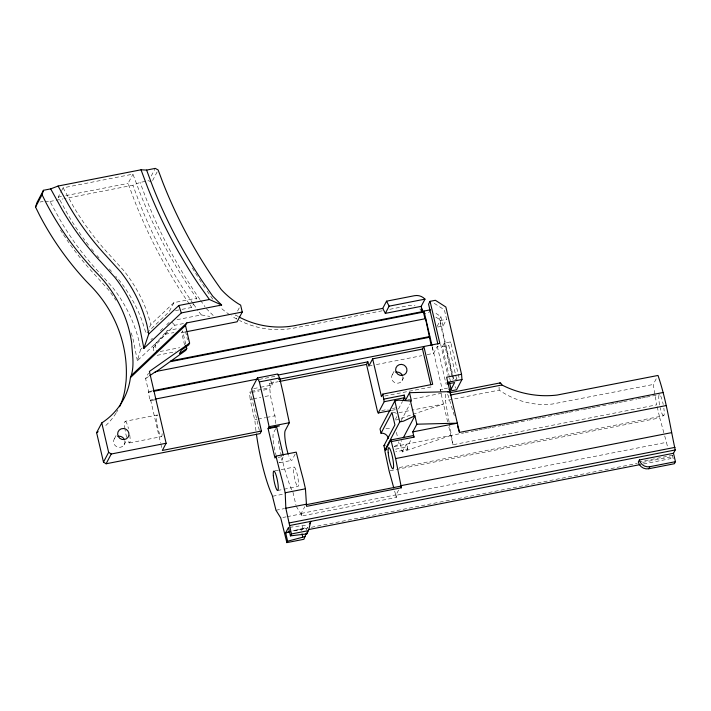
<?xml version="1.0" encoding="UTF-8"?>
<svg xmlns="http://www.w3.org/2000/svg" width="711" height="711" viewBox="0 0 711 711"><rect width="100%" height="100%" fill="white"/><g stroke="black" fill="none" stroke-linecap="round" stroke-linejoin="round"><path stroke-width="0.53" stroke-dasharray="3.56 2.67" d="M183.518 323.558L174.808 325.274L137.374 360.717L140.609 349.439L138.814 340.409A143.258 138.174 27.8 0 0 112.507 287.262L98.145 271.38A282.089 272.091 27.8 0 1 60.444 220.472L49.966 201.471L45.148 201.266M81.116 235.145A275.477 265.71 27.8 0 1 67.749 214.331L58.24 197.08L61.164 191.526M61.653 190.601L63.119 187.82L132.948 174.142L139.489 191.65A512.382 494.225 27.8 0 0 191.641 290.986L196.645 298.176L195.667 300.024M189.259 303.837L186.762 300.246A512.382 494.225 27.8 0 1 134.61 200.911L128.069 183.402L132.948 174.142M151.274 175.981L154.785 169.334M157.149 171.884L151.647 182.327L148.777 180.727L140.094 182.425L132.886 185.224L63.963 198.725M149.514 327.14L150.972 324.367L173.928 302.619L196.645 298.176M173.928 302.619L169.049 311.88L146.093 333.628L142.191 321.114A149.87 144.564 27.8 0 0 119.288 280.338L115.742 276.277M153.825 350.799L153.132 347.83L155.034 344.231L167.174 330.659L179.11 328.322M153.132 347.83L164.09 335.805L167.174 330.659M154.58 399.929L150.217 400.782L148.261 392.374L148.67 391.601L145.595 378.652L148.439 373.248M114.427 438.687L116.462 434.821M182.025 309.338L191.766 307.436L193.721 303.73M184.593 345.119L181.696 332.659L182.638 330.855L185.793 344.364M124.061 444.873L126.096 441.016M150.217 400.782L150.625 400.009L153.896 399.369M237.572 311.062L240.149 306.174M275.824 423.489A55.085 9.323 78.9 0 1 275.201 417.215L270.393 395.44L269.842 388.899L270.527 387.611L269.54 383.407L270.9 380.838L271.878 385.042L260.155 387.335M271.878 385.042L274.339 380.376M275.735 428.635L273.504 432.857A15.429 2.613 78.9 0 0 275.984 454.853M295.181 454.098L292.088 459.981A15.429 2.613 78.9 0 1 288.728 455.742M398.622 490.039L396.089 494.847L396.303 497.46L301.491 516.044L301.251 513.431L304.797 506.694M303.437 528.086L302.975 528.966L292.15 531.375M306.237 530.033L307.703 527.251L292.719 530.85M392.419 374.546L394.445 370.689M430.368 309.809L428.875 312.636L423.552 313.675M402.053 380.74L404.088 376.883M452.267 374.733L439.362 319.372L440.856 316.537L434.732 312.609M437.167 326.296L440.189 320.563L446.579 319.31L444.384 309.854L433.897 303.117L431.764 303.535M398.489 409.029L402.462 401.502M437.727 327.042L443.06 326.002L446.579 319.31M395.396 419.437L396.916 416.557M427.16 354.62L433.639 353.349L437.292 346.399L438.358 346.195M400.897 421.116L409.945 403.972M449.432 377.008L442.375 346.719L444.268 343.12L450.667 341.867L459.235 378.643M456.586 378.999L448.765 345.475L450.667 341.867M450.827 435.514L402.239 451.92L400.275 443.522L401.795 440.633M402.239 451.92L406.292 444.242L407.456 449.503L395.769 451.796M448.872 427.107L452.987 444.748L656.724 404.826L653.24 384.473L656.573 378.154M643.473 463.954L670.669 458.631L672.402 455.324L639.376 461.803M407.456 449.503L407.243 446.89L411.251 439.336M140.609 349.439L142.191 347.937M150.91 339.68L152.492 338.178M160.419 330.677L162.792 328.42M166.756 324.669L169.138 322.421M145.595 378.652L148.963 376.288M394.365 446.339L400.275 443.522M395.92 420.05L400.062 418.655M401.093 418.308L443.486 403.99L411.98 410.158M58.24 197.08L61.457 196.449M65.759 195.614L128.069 183.402M40.047 202.031L43.158 201.426M49.966 201.471L62.888 198.938M175.537 310.609L180.95 309.552M177.048 319.674L201.302 314.929L209.798 316.431M165.281 334.259L173.964 332.561M181.696 332.659L186.042 331.806M160.126 351.51L179.634 347.688M382.18 310.796L294.061 328.064A83.569 80.601 27.8 0 1 239.536 320.51M389.797 309.303L409.376 305.463A11.021 10.629 27.8 0 1 415.037 305.828M157.14 355.322L175.564 351.714M148.67 391.601L151.932 390.961M148.261 392.374L151.523 391.734M259.151 379.434L276.579 376.021M442.375 346.719L448.765 345.475M269.54 383.407L278.259 381.7M253.765 388.588L259.088 387.548M368.849 366.041L372.084 365.41M376.403 364.556L421.756 355.678M251.339 391.37L270.527 387.611M251.73 392.445L259.186 390.988M263.452 390.152L269.842 388.899M124.967 429.08A11.021 1.866 78.9 0 1 125.26 421.285L157.318 415.028M255.969 430.75A55.085 9.323 78.9 0 1 254.956 421.179L250.148 399.404L252.281 398.987M253.338 398.782L260.804 397.316M265.061 396.48L270.393 395.44M129.375 442.917L161.344 436.652M454.978 379.478L457.111 379.061M254.885 419.739L257.018 419.321M258.084 419.108L265.541 417.65M266.607 417.446L275.13 415.775M384.713 396.027L431.328 386.9M447.646 421.854L440.136 389.539L447.583 388.082M407.625 399.946L443.477 392.916M381.745 410.576L388.135 409.323M392.401 408.487L395.592 407.865M392.09 410.283L395.289 409.66M449.121 422.165L445.442 400.657L499.211 390.117C509.991 397.609 522.585 402.479 535.641 403.981A79.614 77.686 -61 0 0 552.323 404.052L653.24 384.473M398.942 412.718L410.896 410.371M278.152 457.413L283.476 456.364L280.365 462.274A15.429 2.613 78.9 0 1 278.952 462.106M279.752 462.71L291.474 460.408M394.303 446.544L463.865 432.919M464.958 432.706L473.65 430.999M474.735 430.786L477.996 430.146M479.081 429.933L482.342 429.293M483.436 429.08L486.697 428.449M487.782 428.235L491.043 427.595M492.128 427.382L500.828 425.676M501.913 425.462L505.174 424.822M506.259 424.609L509.52 423.969M510.605 423.756L513.866 423.116M514.96 422.903L527.997 420.352M529.091 420.139L536.698 418.646M537.783 418.432L541.044 417.792M542.129 417.579L555.175 415.028M556.26 414.815L559.521 414.175M560.606 413.962L563.867 413.322M564.961 413.109L568.222 412.469M569.307 412.256L582.345 409.705M583.438 409.492L586.699 408.852M587.784 408.638L591.045 407.998M592.13 407.785L595.391 407.145M596.476 406.932L609.523 404.381M610.607 404.168L613.869 403.528M614.962 403.315L618.223 402.675M619.308 402.462L622.569 401.822M623.654 401.608L636.701 399.049M637.785 398.835L641.046 398.204M642.131 397.991L645.392 397.351M646.477 397.138L659.524 394.578M275.006 470.815L294.185 467.056M395.547 449.174L407.243 446.89M277.566 490.492L282.898 489.452M283.965 489.239L297.82 486.528A9.918 1.68 78.9 0 0 296.611 472.113A9.918 1.68 78.9 0 0 293.581 471.74A9.918 1.68 78.9 0 0 297.82 486.528M399.333 467.536L663.47 415.775A10.798 1.831 78.9 0 0 663.852 408.15M390.197 470.7L659.764 417.881L664.43 434.892M272.713 496.225L283.369 494.136M275.984 510.249L284.507 508.587M301.251 513.431L396.089 494.847M282.862 517.492L286.062 516.87M287.128 516.657L300.975 513.946L301.491 516.044M394.649 491.114L395.814 495.363L666.474 442.331L667.451 446.535M289.537 527.349L308.067 524.869M292.879 530.913L307.045 528.14M311.4 527.286L637.216 463.448M642.664 462.381L669.904 457.04L670.669 458.631M385.931 428.413L391.352 428.849M238.176 316.475L235.51 314.964L236.416 318.875M435.87 317.124L439.362 319.372M206.243 308.547L214.367 316.635M201.302 314.929L198.591 311.409M172.08 322.367L174.808 325.274M109.343 268.971L111.476 271.406M199.942 299.491L196.787 294.967A499.22 481.525 27.8 0 1 145.977 198.173L140.094 182.425M200.573 300.398L204.99 306.734M193.045 303.446L190.575 299.909A505.77 487.844 27.8 0 1 139.098 201.853L132.886 185.224M193.659 304.335L197.969 310.52M189.89 304.743L191.766 307.436M296.229 506.285L300.975 513.946M63.119 187.82L72.629 205.07A275.477 265.71 27.8 0 0 109.45 254.787L124.176 271.078A149.87 144.564 27.8 0 1 147.079 311.853L150.972 324.367M455.031 386.615L455.795 388.206M440.136 389.539L441.273 391.921M454.311 415.535L448.152 395.512A15.98 2.702 78.9 0 0 445.442 400.657M664.723 435.95L666.474 442.331M672.402 455.324L673.628 460.577M657.195 406.834L659.764 417.881M440.856 316.537L443.06 326.002M440.189 320.563L452.64 374.013M452.898 375.079L453.894 379.354M452.516 375.808L453.271 379.052M444.268 343.12L452.845 379.896M449.69 378.092L450.694 382.42M440.651 344.355L447.877 375.355M437.292 346.399L446.117 384.233M432.261 346.621L442.34 389.832M432.164 347.039L433.639 353.349M396.418 432.35L397.645 437.603M398.622 441.807L399.111 443.913M395.814 495.363L396.303 497.46M302.139 526.033L303.117 530.237M292.959 492.261L295.98 505.21M300.789 528.602L301.277 530.708M259.319 430.377L250.281 391.583L249.597 392.863L250.148 399.404M185.509 331.424L187.446 339.742M155.034 344.231L156.873 352.149M150.625 400.009L160.588 442.944M160.837 444.02L161.832 448.312M137.374 360.717L133.312 340.24A136.69 131.846 27.8 0 0 130.548 330.828M449.308 423.241L452.987 444.748M162.126 433.657A11.021 1.866 78.9 0 1 157.975 428.413A11.021 1.866 78.9 0 1 157.886 415.455M393.165 412.336A6.612 6.372 27.8 0 1 396.409 413.411M99.025 257.889A275.477 265.71 27.8 0 1 96.989 255.542M93.665 251.578A275.477 265.71 27.8 0 1 90.413 247.552M88.493 245.117A275.477 265.71 27.8 0 1 82.92 237.67M63.555 234.826A288.648 278.419 27.8 0 0 94.208 274.046L108.205 289.528A136.69 131.846 27.8 0 1 115.884 300.291M62.381 233.012A288.648 278.419 27.8 0 1 60.071 229.36M291.732 489.817A55.085 9.323 78.9 0 1 281.876 458.133M281.387 456.018A55.085 9.323 78.9 0 1 278.348 440.847M129.757 435.132A11.021 1.866 78.9 0 1 127.411 439.585M126.682 437.309A11.021 1.866 78.9 0 1 125.1 429.995M125.26 421.285A11.021 1.866 78.9 0 1 128.495 428.626M236.763 319.061A83.569 80.601 27.8 0 1 231.386 315.862M229.644 314.715A83.569 80.601 27.8 0 1 219.841 306.965M499.211 390.117A15.98 2.702 78.9 0 1 499.078 387.077M212.776 299.153A488.146 470.842 27.8 0 1 206.519 290.132M204.688 287.404A488.146 470.842 27.8 0 1 198.707 278.214M197.534 276.357A488.146 470.842 27.8 0 1 192.37 267.967M419.828 308.912A11.021 10.629 27.8 0 1 421.49 311.24M117.875 410.025A67.669 65.27 27.8 0 1 116.48 412.407M116 413.189A67.669 65.27 27.8 0 1 104.019 427.124M402.773 376.554A5.732 5.528 27.8 0 1 398.987 382.989A5.732 5.528 27.8 0 1 392.001 379.656A5.732 5.528 27.8 0 1 394.569 372.644M124.789 440.696A5.732 5.528 27.8 0 1 120.994 447.13A5.732 5.528 27.8 0 1 114.009 443.797A5.732 5.528 27.8 0 1 116.577 436.785M663.47 415.775A10.798 1.831 78.9 0 1 660.172 407.696M659.595 404.95A10.798 1.831 78.9 0 1 659.444 394.578A10.798 1.831 78.9 0 1 663.221 404.488"/><path stroke-width="1.07" d="M288.213 454.222A15.429 2.613 78.9 0 1 285.227 430.564L289.359 422.716L287.937 416.175A222.552 37.665 78.9 0 1 283.467 394.498L279.61 377.95L277.708 373.986L257.462 377.95L251.632 389.006L261.426 431.035L260.075 433.612L106.099 463.776L103.477 462.097L96.616 432.679L101.771 422.903A67.669 65.27 27.8 0 0 130.424 377.612C134.912 366.858 132.246 354.274 131.677 342.924A125.598 121.154 27.8 0 0 97.389 273.682L92.679 268.82A299.722 289.101 27.8 0 1 46.135 202.964L42.056 194.725L43.451 190.299L50.694 188.877L58.098 186.042L141.027 169.796L146.599 170.089L155.282 168.383L158.153 169.982L162.73 182.238A488.146 470.842 27.8 0 0 221.192 289.484A83.569 80.601 27.8 0 0 237.892 303.517L240.638 305.126L242.255 312.031L237.101 321.799L187.126 331.593M256.413 434.101A55.085 9.323 78.9 0 0 272.277 495.478L275.984 510.249L280.729 517.91L286.88 542.617L303.935 539.276L306.165 533.41M286.88 542.617L287.617 541.222L285.653 532.815L288.479 527.455L290.444 535.863L306.752 533.917L307.268 531.864M306.752 533.917L308.494 530.619L310.796 521.376L309.498 523.847M119.564 406.754A67.669 65.27 27.8 0 0 125.269 387.388L126.078 381.016A125.598 121.154 27.8 0 0 90.884 286.018L86.173 281.165A299.722 289.101 27.8 0 1 39.62 215.309L35.55 207.07L36.945 202.635L43.451 190.299M143.889 348.372L148.741 334.01L178.852 305.49L209.434 299.491L221.619 305.028L181.314 312.929L143.889 348.372L139.818 327.895A136.69 131.846 27.8 0 0 114.72 277.183L100.713 261.71A288.648 278.419 27.8 0 1 62.133 209.612L50.694 188.877M186.033 345.404L186.762 348.514L185.811 350.319L155.282 372.315L155.691 371.551L425.551 318.67L431.266 345.715M35.55 207.07L42.056 194.725M103.477 462.097L108.623 452.32L101.771 422.903M106.099 463.776L111.245 454.009L166.125 443.255L149.39 371.453L189.615 343.146L185.491 325.46L186.842 322.883L242.255 312.031M166.125 443.255L162.33 450.454L261.426 431.035M391.645 441.531L414.024 437.149L413.26 435.559L390.881 439.949L395.618 458.568L401.413 487.773L306.574 506.356L305.446 488.804L303.064 478.556A222.552 37.665 78.9 0 1 297.785 458.417L296.22 452.143L275.975 456.107L274.953 458.035L268.1 428.617L269.114 426.689L267.692 420.148A222.552 37.665 78.9 0 1 263.221 398.462L259.364 381.914L257.462 377.95M239.038 316.982A83.569 80.601 27.8 0 0 295.421 325.487L382.74 308.378L386.544 301.18L414.531 295.696A11.021 10.629 27.8 0 1 424.982 299.144L421.188 306.343L422.414 311.596L422.005 312.369L170.436 361.659M382.74 308.378L385.318 313.373L389.113 306.165L424.982 299.144M391.023 410.496L378.243 413.002L377.479 411.411L366.512 364.405L367.871 361.837L278.525 379.345M372.644 358.842L381.46 396.667L382.82 394.098L432.688 384.322L423.872 346.497L422.512 349.065L372.644 358.842L368.849 366.041L367.871 361.837M290.444 535.863L291.448 533.961L285.84 508.223L285.2 492.767L282.818 482.529A222.552 37.665 78.9 0 1 277.539 462.381L275.975 456.107M424.902 318.395L423.427 312.085L423.978 311.062L430.368 309.809M450.17 391.041L456.56 389.797L461.981 379.505L461.546 374.279L445.868 307.028L435.381 300.291L430.057 301.331L428.564 304.166L437.86 344.035M378.243 413.002L384.198 401.697L382.82 394.098M447.814 392.072L449.992 391.645L409.5 392.685L411.465 401.084L398.569 400.151L394.845 400.88L380.03 428.973L381.025 433.239L382.18 433.168A6.612 6.372 27.8 0 1 388.339 438.332M381.025 433.239L392.01 412.416L394.916 424.885L383.931 445.717L384.935 449.983L386.793 449.619M402.95 400.56L404.443 397.733L404.221 395.12L383.976 399.084M409.5 392.685L405.448 400.373L404.221 395.12M384.935 449.983L399.742 421.899L394.845 400.88M390.881 439.949L384.918 451.263L389.104 470.913L393.778 487.924M403.315 437.754L414.895 415.802L403.466 421.17L399.742 421.899M414.024 437.149L412.798 431.897L416.85 424.2L414.895 415.802M448.979 389.664L451.112 389.246L454.64 382.562L447.175 384.02M673.495 453.271L639.393 459.955L638.309 462.008A8.816 8.505 27.8 0 0 648.788 468.745L674.366 463.732L675.45 461.679L673.495 453.271L675.228 449.965C669.851 425.098 666.314 399.626 657.995 375.452L557.068 395.058A79.614 66.674 4.2 0 1 540.102 395.52C526.824 394.649 513.751 391.059 501.922 384.98A15.98 2.702 78.9 0 0 499.584 383.345M648.788 468.745L649.872 466.692L675.45 461.679M189.615 343.146L188.664 344.951L181.323 350.088L179.421 353.687L186.762 348.514M131.775 375.044L186.842 322.883M130.424 377.612L185.491 325.46M149.799 375.692L155.691 371.551M383.931 445.717L385.024 445.344M289.688 531.695L285.653 532.815L289.99 531.855M287.617 541.222L305.401 536.485M385.318 313.373L421.188 306.343M170.844 360.886L422.414 311.596M153.025 390.748L429.72 336.534M153.709 391.308L429.311 337.307M154.98 399.155L257.382 379.087M278.081 375.035L439.851 343.369L430.057 301.331M259.364 381.914L279.61 377.95M279.352 381.487L366.512 364.405M461.546 374.279L446.624 377.194L459.493 432.404L663.23 392.481M447.059 382.429L461.981 379.505M384.198 401.697L404.443 397.733M269.114 426.689L289.359 422.716M268.367 428.102L279.379 425.942M449.654 392.801L500.188 382.9M268.1 428.617L276.623 426.947L283.236 455.316M450.303 395.085L501.922 384.98M412.798 431.897L457.342 423.169L416.85 424.2M395.618 458.568L666.278 405.537M285.2 492.767L305.446 488.804M285.84 508.223L306.085 504.259M400.924 485.675L671.584 432.644M305.819 504.774L400.649 486.191L401.413 487.773M289.27 522.932L675.015 447.352M289.484 525.553L675.228 449.965M308.414 529.606L640.202 464.594M291.448 533.961L308.494 530.619M108.623 452.32L111.245 454.009M221.619 305.028L212.758 296.203L203.302 282.623A499.22 481.525 27.8 0 1 152.492 185.838L146.599 170.089M209.434 299.491L198.716 284.48A505.77 487.844 27.8 0 1 147.239 186.415L141.027 169.796M421.33 307.89L423.427 312.085M58.098 186.042L68.576 205.035A282.089 272.091 27.8 0 0 106.286 255.951L120.639 271.833A143.258 138.174 27.8 0 1 146.955 324.98L148.741 334.01M386.544 301.18L389.113 306.165M178.852 305.49L181.314 312.929M457.546 426.076L459.493 432.404M449.619 382.829L451.112 389.246M423.978 311.062L432.012 345.546M421.268 309.214L422.005 312.369M422.512 349.065L430.83 384.731M410.496 401.111L413.926 415.819M302.006 533.854L302.744 537.009M98.162 431.648A67.669 65.27 27.8 0 1 96.616 432.679M395.956 372.173A5.732 5.528 27.8 0 1 402.257 375.177M117.973 436.314A5.732 5.528 27.8 0 1 124.265 439.318M649.872 466.692A8.816 8.505 27.8 0 1 639.393 459.955M273.335 475.712A9.918 1.68 78.9 0 0 277.566 490.492A9.918 1.68 78.9 0 0 276.366 476.077A9.918 1.68 78.9 0 0 273.335 475.712M396.276 372.386A5.732 5.528 27.8 0 0 406.123 373.026A5.732 5.528 27.8 0 0 401.502 364.37A5.732 5.528 27.8 0 0 396.276 372.386M118.293 436.527A5.732 5.528 27.8 0 0 128.131 437.158A5.732 5.528 27.8 0 0 123.518 428.502A5.732 5.528 27.8 0 0 118.293 436.527M388.206 452.711A10.798 1.831 78.9 0 0 392.819 468.807A10.798 1.831 78.9 0 0 391.503 453.111A10.798 1.831 78.9 0 0 388.206 452.711"/></g></svg>
